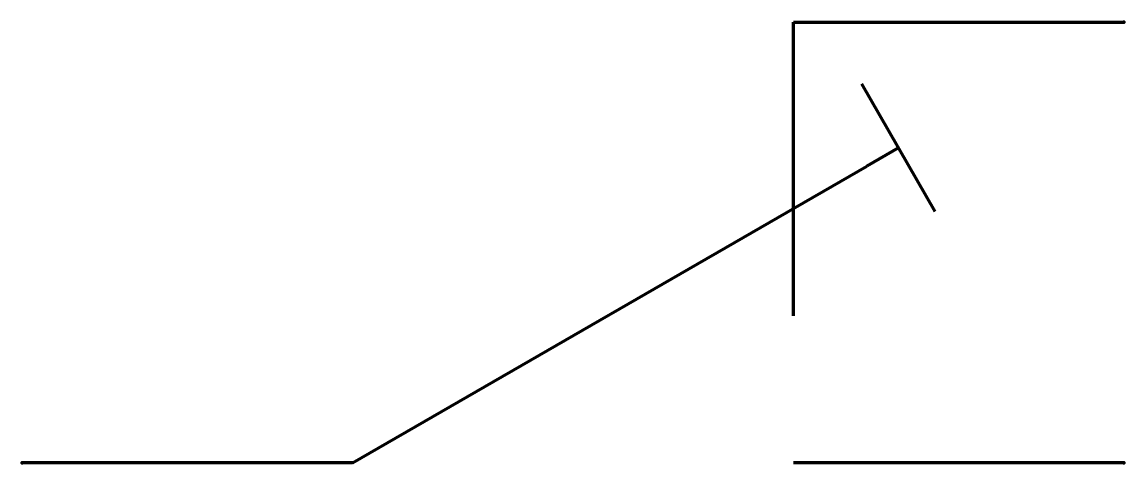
# Model space of a CAD drawing. Header units: millimetres. Extents: x 0 to 15, y 0 to 6.
import ezdxf

# ---------------------------------------------------------------- set-up
doc = ezdxf.new("R2010")
doc.units = ezdxf.units.MM
doc.layers.get('0').update_dxf_attribs({"linetype": 'CONTINUOUS', "lineweight": 0})

msp = doc.modelspace()

# ---------------------------------------------------------------- linework, layer by layer
at = {"color": 7, "linetype": 'CONTINUOUS', "lineweight": 70}
for p, q in [((10.5, 2), (10.5, 6)), ((10.5, 6), (15, 6)), ((12.43, 3.42), (11.43, 5.16)), ((11.93, 4.29), (11.5, 4.04)), ((4.5, 0), (11.5, 4.04)), ((4.5, 0), (0, 0)), ((15, 0), (10.5, 0))]:
    msp.add_line(p, q, dxfattribs=at)
for p in [(15, 6), (0, 0), (15, 0)]:
    msp.add_point(p, dxfattribs=at)

doc.saveas('drawing.dxf')
